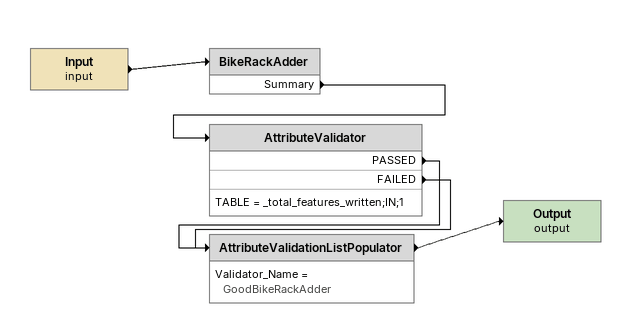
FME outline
Input (input)
    -> BikeRackAdder
BikeRackAdder
    Summary -> AttributeValidator
AttributeValidator
    TABLE = _total_features_written;IN;1
    PASSED -> AttributeValidationListPopulator
    FAILED -> AttributeValidationListPopulator
AttributeValidationListPopulator
    Validator_Name = GoodBikeRackAdder
    -> Output (output)
Output (output)
